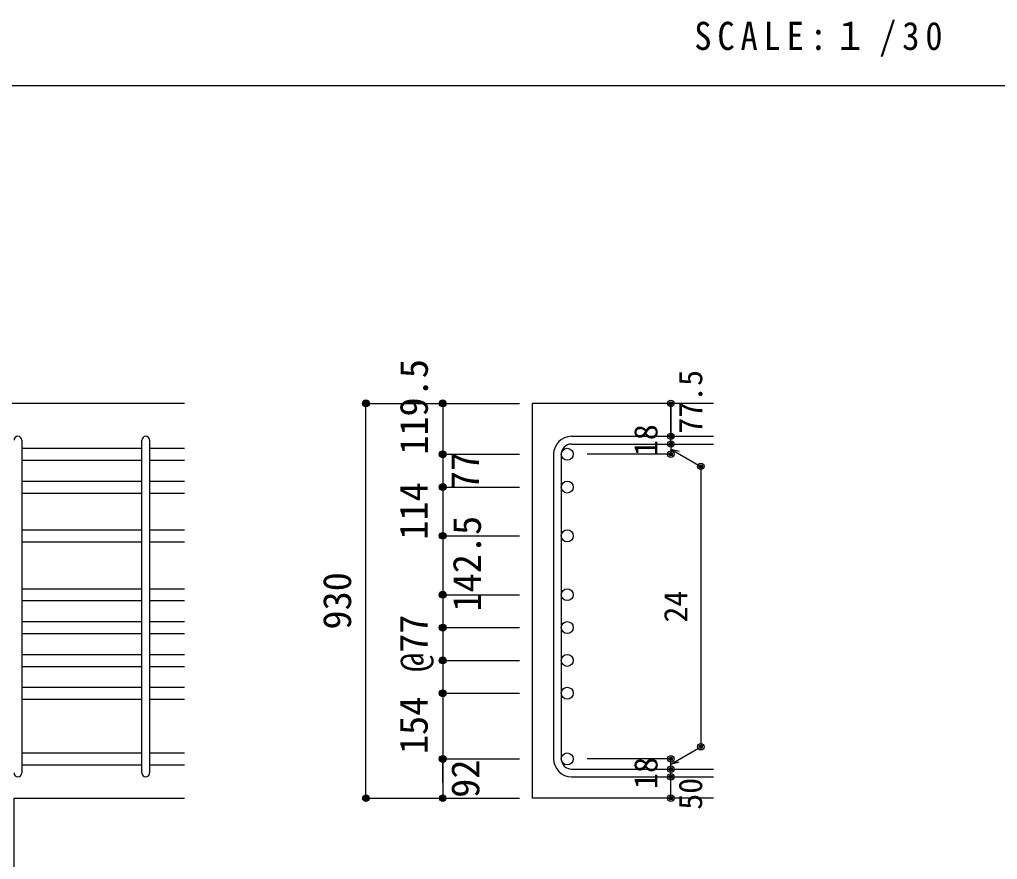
# Model space of a CAD drawing. Units: millimetres at full size, sheet at 1:30; details may follow other scales. Extents: x -5973 to 5954, y -4195 to 4201.
# Drawn here: x 1340 to 3633, y -2036 to -67 of the extents above; entities that cross this region are included whole.
import ezdxf
from ezdxf.enums import TextEntityAlignment as Align

# ---------------------------------------------------------------- set-up
doc = ezdxf.new("R2010")
doc.units = ezdxf.units.MM
doc.header["$LTSCALE"] = 30
doc.header["$PDMODE"] = 32
doc.header["$PDSIZE"] = 15
for name, color, linetype in [('0-1_躯体線', 2, 'Continuous'), ('0-5_基礎梁筋', 7, 'Continuous'), ('0-6_スタラップ筋', 7, 'Continuous'), ('0-D_寸法', 4, 'Continuous'), ('6-7_文字', 7, 'Continuous'), ('F-0_枠', 6, 'Continuous')]:
    doc.layers.add(name, color=color, linetype=linetype)
doc.styles.add('ＭＳ ゴシック', font='')
doc.styles.get('ＭＳ ゴシック').set_extended_font_data('MS Gothic')

msp = doc.modelspace()

# ---------------------------------------------------------------- linework, layer by layer
at = {"layer": '0-1_躯体線'}
for p, q in [((1727.44, -967.16), (-222.56, -967.16)), ((2967.44, -967.16), (2542.44, -967.16)), ((2542.44, -967.16), (2542.44, -1892.66)), ((2967.44, -1892.66), (2542.44, -1892.66))]:
    msp.add_line(p, q, dxfattribs=at)
msp.add_lwpolyline([(1327.44, -2517.16), (1327.44, -1892.66), (1727.44, -1892.66)], dxfattribs=at)
at = {"layer": '0-5_基礎梁筋'}
for p, q in [((1345.44, -1072.36), (1627.44, -1072.36)), ((1645.44, -1072.36), (1727.44, -1072.36)), ((1345.44, -1100.36), (1627.44, -1100.36)), ((1645.44, -1100.36), (1727.44, -1100.36)), ((1345.44, -1149.36), (1627.44, -1149.36)), ((1645.44, -1149.36), (1727.44, -1149.36)), ((1345.44, -1177.36), (1627.44, -1177.36)), ((1645.44, -1177.36), (1727.44, -1177.36)), ((1345.44, -1263.66), (1627.44, -1263.66)), ((1645.44, -1263.66), (1727.44, -1263.66)), ((1345.44, -1291.66), (1627.44, -1291.66)), ((1645.44, -1291.66), (1727.44, -1291.66)), ((1345.44, -1401.66), (1627.44, -1401.66)), ((1645.44, -1401.66), (1727.44, -1401.66)), ((1345.44, -1429.66), (1627.44, -1429.66)), ((1645.44, -1429.66), (1727.44, -1429.66)), ((1345.44, -1478.66), (1627.44, -1478.66)), ((1645.44, -1478.66), (1727.44, -1478.66)), ((1345.44, -1506.66), (1627.44, -1506.66)), ((1645.44, -1506.66), (1727.44, -1506.66)), ((1345.44, -1555.66), (1627.44, -1555.66)), ((1645.44, -1555.66), (1727.44, -1555.66)), ((1345.44, -1583.66), (1627.44, -1583.66)), ((1645.44, -1583.66), (1727.44, -1583.66)), ((1345.44, -1632.66), (1627.44, -1632.66)), ((1645.44, -1632.66), (1727.44, -1632.66)), ((1345.44, -1660.66), (1627.44, -1660.66)), ((1645.44, -1660.66), (1727.44, -1660.66)), ((1345.44, -1786.66), (1627.44, -1786.66)), ((1645.44, -1786.66), (1727.44, -1786.66)), ((1345.44, -1814.66), (1627.44, -1814.66)), ((1645.44, -1814.66), (1727.44, -1814.66))]:
    msp.add_line(p, q, dxfattribs=at)
at = {"layer": '0-5_基礎梁筋', "color": 3}
for centre in [(2624.44, -1086.36), (2624.44, -1163.36), (2624.44, -1277.66), (2624.44, -1415.66), (2624.44, -1492.66), (2624.44, -1569.66), (2624.44, -1646.66), (2624.44, -1800.66)]:
    msp.add_circle(centre, 14, dxfattribs=at)
at = {"layer": '0-6_スタラップ筋'}
for p, q in [((1345.44, -1053.36), (1345.44, -1833.66)), ((1627.44, -1833.66), (1627.44, -1053.36)), ((1645.44, -1053.36), (1645.44, -1833.66)), ((2634.44, -1044.36), (2967.44, -1044.36)), ((2634.44, -1062.36), (2967.44, -1062.36)), ((2592.44, -1086.36), (2592.44, -1800.66)), ((2610.44, -1086.36), (2610.44, -1800.66)), ((2634.44, -1824.66), (2967.44, -1824.66)), ((2634.44, -1842.66), (2967.44, -1842.66))]:
    msp.add_line(p, q, dxfattribs=at)
for centre, radius, start, end in [((1336.44, -1053.36), 9, 0, 180), ((1636.44, -1053.36), 9, 0, 180), ((2634.44, -1086.36), 42, 90, 180), ((2634.44, -1086.36), 24, 90, 180), ((2634.44, -1800.66), 42, 180, 270), ((2634.44, -1800.66), 24, 180, 270), ((1336.44, -1833.66), 9, 180, 0), ((1636.44, -1833.66), 9, 180, 0)]:
    msp.add_arc(centre, radius, start, end, dxfattribs=at)
at = {"layer": '0-D_寸法'}
for p, q in [((2152.44, -967.16), (2332.44, -967.16)), ((2152.44, -967.16), (2332.44, -967.16)), ((2152.44, -1892.66), (2152.44, -967.16)), ((2332.44, -967.16), (2512.44, -967.16)), ((2332.44, -967.16), (2512.44, -967.16)), ((2332.44, -967.16), (2332.44, -1892.66)), ((2867.44, -1044.36), (2867.44, -967.16)), ((2867.44, -967.16), (2867.44, -1044.36)), ((2867.44, -1062.36), (2867.44, -1044.36)), ((2867.44, -1062.36), (2867.44, -1086.36)), ((2867.44, -1074.36), (2937.5, -1114.81)), ((2867.44, -1074.36), (2886.76, -1079.54)), ((2332.44, -1086.36), (2512.44, -1086.36)), ((2332.44, -1086.36), (2512.44, -1086.36)), ((2867.44, -1086.36), (2671.35, -1086.36)), ((2937.5, -1114.81), (2937.5, -1772.21)), ((2332.44, -1163.36), (2512.44, -1163.36)), ((2332.44, -1163.36), (2512.44, -1163.36)), ((2332.44, -1277.66), (2512.44, -1277.66)), ((2332.44, -1415.66), (2512.44, -1415.66)), ((2332.44, -1492.66), (2512.44, -1492.66)), ((2332.44, -1569.66), (2512.44, -1569.66)), ((2332.44, -1646.66), (2512.44, -1646.66)), ((2867.44, -1812.66), (2937.5, -1772.21)), ((2332.44, -1800.66), (2512.44, -1800.66)), ((2332.44, -1856.63), (2332.44, -1800.66)), ((2867.44, -1800.66), (2671.35, -1800.66)), ((2867.44, -1824.66), (2867.44, -1800.66)), ((2867.44, -1812.66), (2886.76, -1807.49)), ((2867.44, -1842.66), (2867.44, -1824.66)), ((2867.44, -1892.66), (2867.44, -1842.66)), ((2152.44, -1892.66), (2332.44, -1892.66)), ((2332.44, -1892.66), (2512.44, -1892.66))]:
    msp.add_line(p, q, dxfattribs=at)
for centre, radius in [((2152.44, -967.16), 8), ((2152.44, -967.16), 7.2), ((2152.44, -967.16), 6.4), ((2152.44, -967.16), 5.6), ((2152.44, -967.16), 4.8), ((2332.44, -967.16), 8), ((2332.44, -967.16), 7.2), ((2332.44, -967.16), 6.4), ((2332.44, -967.16), 5.6), ((2332.44, -967.16), 4.8), ((2152.44, -967.16), 4), ((2152.44, -967.16), 3.2), ((2152.44, -967.16), 2.4), ((2152.44, -967.16), 1.6), ((2152.44, -967.16), 0.8), ((2332.44, -967.16), 4), ((2332.44, -967.16), 3.2), ((2332.44, -967.16), 2.4), ((2332.44, -967.16), 1.6), ((2332.44, -967.16), 0.8), ((2867.44, -967.16), 4), ((2867.44, -967.16), 3.6), ((2867.44, -967.16), 3.2), ((2867.44, -967.16), 2.8), ((2867.44, -967.16), 2.4), ((2867.44, -967.16), 2), ((2867.44, -967.16), 1.6), ((2867.44, -967.16), 1.2), ((2867.44, -967.16), 0.8), ((2867.44, -967.16), 0.4), ((2867.44, -1044.36), 4), ((2867.44, -1044.36), 3.6), ((2867.44, -1044.36), 3.2), ((2867.44, -1044.36), 2.8), ((2867.44, -1044.36), 2.4), ((2867.44, -1044.36), 2), ((2867.44, -1044.36), 1.6), ((2867.44, -1044.36), 1.2), ((2867.44, -1044.36), 0.8), ((2867.44, -1044.36), 0.4), ((2867.44, -1062.36), 4), ((2867.44, -1062.36), 3.6), ((2867.44, -1062.36), 3.2), ((2867.44, -1062.36), 2.8), ((2867.44, -1062.36), 2.4), ((2867.44, -1062.36), 2), ((2867.44, -1062.36), 1.6), ((2867.44, -1062.36), 1.2), ((2867.44, -1062.36), 0.8), ((2867.44, -1062.36), 0.4), ((2332.44, -1086.36), 8), ((2332.44, -1086.36), 7.2), ((2332.44, -1086.36), 6.4), ((2332.44, -1086.36), 5.6), ((2332.44, -1086.36), 4.8), ((2332.44, -1086.36), 4), ((2332.44, -1086.36), 3.2), ((2332.44, -1086.36), 2.4), ((2332.44, -1086.36), 1.6), ((2332.44, -1086.36), 0.8), ((2867.44, -1086.36), 4), ((2867.44, -1086.36), 3.6), ((2867.44, -1086.36), 3.2), ((2867.44, -1086.36), 2.8), ((2867.44, -1086.36), 2.4), ((2867.44, -1086.36), 2), ((2867.44, -1086.36), 1.6), ((2867.44, -1086.36), 1.2), ((2867.44, -1086.36), 0.8), ((2867.44, -1086.36), 0.4), ((2937.5, -1114.81), 4), ((2937.5, -1114.81), 3.6), ((2937.5, -1114.81), 3.2), ((2937.5, -1114.81), 2.8), ((2937.5, -1114.81), 2.4), ((2937.5, -1114.81), 2), ((2937.5, -1114.81), 1.6), ((2937.5, -1114.81), 1.2), ((2937.5, -1114.81), 0.8), ((2937.5, -1114.81), 0.4), ((2332.44, -1163.36), 8), ((2332.44, -1163.36), 7.2), ((2332.44, -1163.36), 6.4), ((2332.44, -1163.36), 5.6), ((2332.44, -1163.36), 4.8), ((2332.44, -1163.36), 4), ((2332.44, -1163.36), 3.2), ((2332.44, -1163.36), 2.4), ((2332.44, -1163.36), 1.6), ((2332.44, -1163.36), 0.8), ((2332.44, -1277.66), 8), ((2332.44, -1277.66), 7.2), ((2332.44, -1277.66), 6.4), ((2332.44, -1277.66), 5.6), ((2332.44, -1277.66), 4.8), ((2332.44, -1277.66), 4), ((2332.44, -1277.66), 3.2), ((2332.44, -1277.66), 2.4), ((2332.44, -1277.66), 1.6), ((2332.44, -1277.66), 0.8), ((2332.44, -1415.66), 8), ((2332.44, -1415.66), 7.2), ((2332.44, -1415.66), 6.4), ((2332.44, -1415.66), 5.6), ((2332.44, -1415.66), 4.8), ((2332.44, -1415.66), 4), ((2332.44, -1415.66), 3.2), ((2332.44, -1415.66), 2.4), ((2332.44, -1415.66), 1.6), ((2332.44, -1415.66), 0.8), ((2332.44, -1492.66), 8), ((2332.44, -1492.66), 7.2), ((2332.44, -1492.66), 6.4), ((2332.44, -1492.66), 5.6), ((2332.44, -1492.66), 4.8), ((2332.44, -1492.66), 4), ((2332.44, -1492.66), 3.2), ((2332.44, -1492.66), 2.4), ((2332.44, -1492.66), 1.6), ((2332.44, -1492.66), 0.8), ((2332.44, -1569.66), 8), ((2332.44, -1569.66), 7.2), ((2332.44, -1569.66), 6.4), ((2332.44, -1569.66), 5.6), ((2332.44, -1569.66), 4.8), ((2332.44, -1569.66), 4), ((2332.44, -1569.66), 3.2), ((2332.44, -1569.66), 2.4), ((2332.44, -1569.66), 1.6), ((2332.44, -1569.66), 0.8), ((2332.44, -1646.66), 8), ((2332.44, -1646.66), 7.2), ((2332.44, -1646.66), 6.4), ((2332.44, -1646.66), 5.6), ((2332.44, -1646.66), 4.8), ((2332.44, -1646.66), 4), ((2332.44, -1646.66), 3.2), ((2332.44, -1646.66), 2.4), ((2332.44, -1646.66), 1.6), ((2332.44, -1646.66), 0.8), ((2937.5, -1772.21), 4), ((2937.5, -1772.21), 3.6), ((2937.5, -1772.21), 3.2), ((2937.5, -1772.21), 2.8), ((2937.5, -1772.21), 2.4), ((2937.5, -1772.21), 2), ((2937.5, -1772.21), 1.6), ((2937.5, -1772.21), 1.2), ((2937.5, -1772.21), 0.8), ((2937.5, -1772.21), 0.4), ((2332.44, -1800.66), 8), ((2332.44, -1800.66), 7.2), ((2332.44, -1800.66), 6.4), ((2332.44, -1800.66), 5.6), ((2332.44, -1800.66), 4.8), ((2332.44, -1800.66), 4), ((2332.44, -1800.66), 3.2), ((2332.44, -1800.66), 2.4), ((2332.44, -1800.66), 1.6), ((2332.44, -1800.66), 0.8), ((2867.44, -1800.66), 4), ((2867.44, -1800.66), 3.6), ((2867.44, -1800.66), 3.2), ((2867.44, -1800.66), 2.8), ((2867.44, -1800.66), 2.4), ((2867.44, -1800.66), 2), ((2867.44, -1800.66), 1.6), ((2867.44, -1800.66), 1.2), ((2867.44, -1800.66), 0.8), ((2867.44, -1800.66), 0.4), ((2867.44, -1824.66), 4), ((2867.44, -1824.66), 3.6), ((2867.44, -1824.66), 3.2), ((2867.44, -1824.66), 2.8), ((2867.44, -1824.66), 2.4), ((2867.44, -1824.66), 2), ((2867.44, -1824.66), 1.6), ((2867.44, -1824.66), 1.2), ((2867.44, -1824.66), 0.8), ((2867.44, -1824.66), 0.4), ((2867.44, -1842.66), 4), ((2867.44, -1842.66), 3.6), ((2867.44, -1842.66), 3.2), ((2867.44, -1842.66), 2.8), ((2867.44, -1842.66), 2.4), ((2867.44, -1842.66), 2), ((2867.44, -1842.66), 1.6), ((2867.44, -1842.66), 1.2), ((2867.44, -1842.66), 0.8), ((2867.44, -1842.66), 0.4), ((2152.44, -1892.66), 7.2), ((2152.44, -1892.66), 6.4), ((2152.44, -1892.66), 5.6), ((2152.44, -1892.66), 4.8), ((2152.44, -1892.66), 4), ((2152.44, -1892.66), 3.2), ((2152.44, -1892.66), 2.4), ((2152.44, -1892.66), 1.6), ((2152.44, -1892.66), 0.8), ((2332.44, -1892.66), 7.2), ((2332.44, -1892.66), 6.4), ((2332.44, -1892.66), 5.6), ((2332.44, -1892.66), 4.8), ((2332.44, -1892.66), 4), ((2332.44, -1892.66), 3.2), ((2332.44, -1892.66), 2.4), ((2332.44, -1892.66), 1.6), ((2332.44, -1892.66), 0.8), ((2867.44, -1892.66), 4), ((2867.44, -1892.66), 3.6), ((2867.44, -1892.66), 3.2), ((2867.44, -1892.66), 2.8), ((2867.44, -1892.66), 2.4), ((2867.44, -1892.66), 2), ((2867.44, -1892.66), 1.6), ((2867.44, -1892.66), 1.2), ((2867.44, -1892.66), 0.8), ((2867.44, -1892.66), 0.4)]:
    msp.add_circle(centre, radius, dxfattribs=at)
at = {"layer": '0-D_寸法', "color": 7}
for p in [(2152.44, -967.16), (2152.44, -967.16), (2152.44, -967.16), (2332.44, -967.16), (2867.44, -967.16), (2867.44, -1044.36), (2867.44, -1062.36), (2332.44, -1086.36), (2867.44, -1086.36), (2937.5, -1114.81), (2332.44, -1163.36), (2332.44, -1277.66), (2332.44, -1277.66), (2332.44, -1415.66), (2332.44, -1415.66), (2332.44, -1492.66), (2332.44, -1492.66), (2332.44, -1569.66), (2332.44, -1569.66), (2332.44, -1646.66), (2332.44, -1646.66), (2937.5, -1772.21), (2332.44, -1800.66), (2332.44, -1800.66), (2867.44, -1800.66), (2867.44, -1800.66), (2867.44, -1824.66), (2867.44, -1842.66), (2152.44, -1892.66), (2152.44, -1892.66), (2332.44, -1892.66), (2867.44, -1892.66)]:
    msp.add_point(p, dxfattribs=at)
at = {"layer": 'F-0_枠', "color": 2}
msp.add_line((-5972.88, -222.05), (3723.6, -222.05), dxfattribs=at)

# ---------------------------------------------------------------- texts
at = {"layer": '0-D_寸法', "style": 'ＭＳ ゴシック'}
for s, height, p in [('119.5', 65.98, (2317.44, -1087.66)), ('77.5', 54.99, (2957.44, -1038.36)), ('18', 54.99, (2852.44, -1090.86)), ('77', 65.98, (2437.37, -1170.55)), ('114', 65.98, (2316.88, -1286.96)), ('142.5', 65.98, (2441.78, -1455.2)), ('930', 65.98, (2137.44, -1497.41)), ('24', 54.99, (2922.5, -1481.01)), ('@77', 65.98, (2316.79, -1596.85)), ('154', 65.98, (2316.99, -1789.47)), ('92', 65.98, (2438.12, -1891.95)), ('18', 54.99, (2852.44, -1871.16)), ('50', 54.99, (2957.08, -1919.89))]:
    msp.add_text(s, height=height, rotation=90, dxfattribs=at).set_placement(p, align=Align.BOTTOM_LEFT)
at = {"layer": '6-7_文字', "color": 2, "insert": (2922.26, -154.55), "char_height": 65.98, "attachment_point": 7, "style": 'ＭＳ ゴシック'}
msp.add_mtext('\\T1.34;\\W0.9;SCALE:１/30', dxfattribs=at)

doc.saveas('drawing.dxf')
